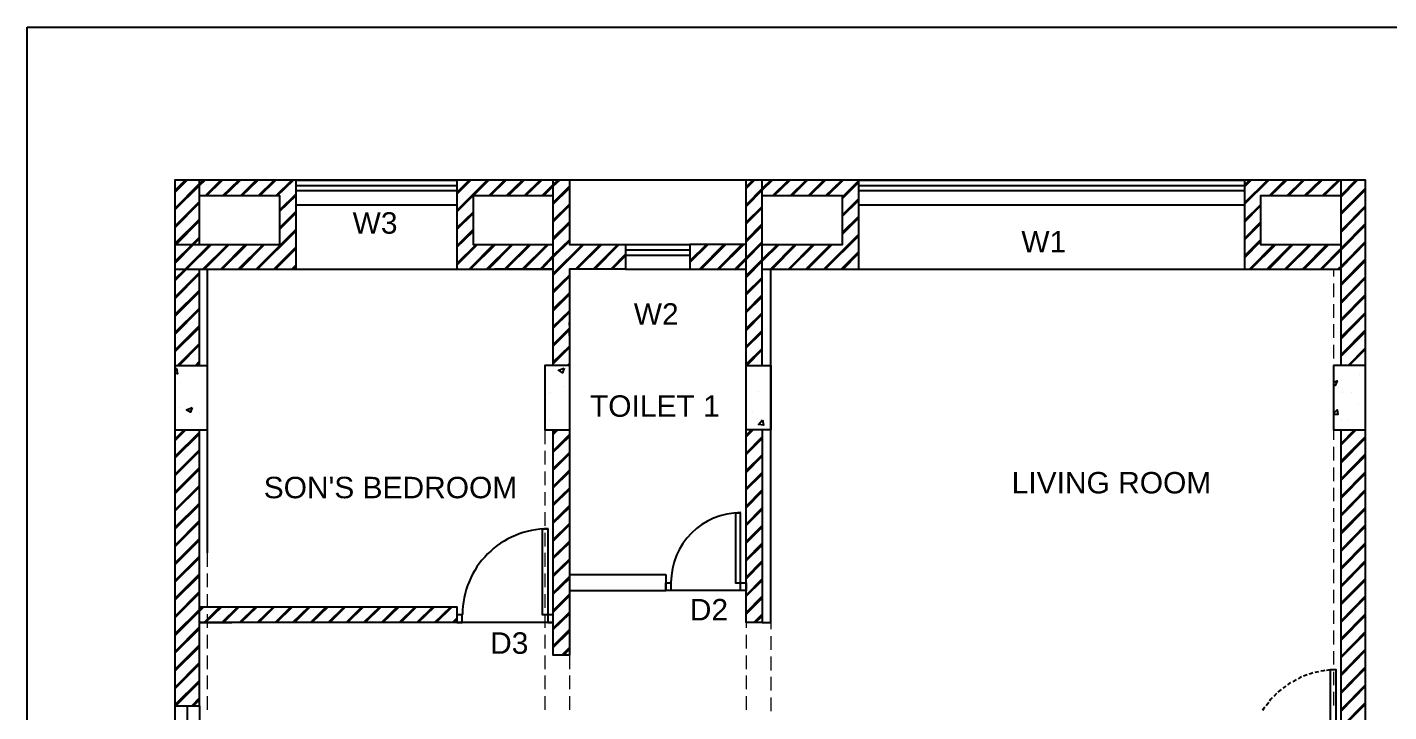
# Model space of a CAD drawing. Header units: millimetres. Extents: x 68955 to 118645, y -193284 to 16474.
# Drawn here: x 74266 to 86969, y -27887 to -21503 of the extents above; entities that cross this region are included whole.
import ezdxf

# ---------------------------------------------------------------- set-up
doc = ezdxf.new("R2010")
doc.units = ezdxf.units.MM
doc.layers.add('PDF3_0', color=7, linetype='Continuous')
for name, color, linetype, true_color in [('PDF3_coloum', 7, 'Continuous', 0xdcdcdc), ('PDF3_door', 7, 'Continuous', 0x535353), ('PDF3_dotted line', 7, 'Continuous', 0x535353), ('PDF3_plan', 7, 'Continuous', 0x989898), ('PDF3_TEXT', 7, 'Continuous', 0x535353), ('PDF3_window', 7, 'Continuous', 0x535353)]:
    doc.layers.add(name, color=color, linetype=linetype, true_color=true_color)
doc.styles.add('PDF Arial', font='arial.ttf')

msp = doc.modelspace()

# ---------------------------------------------------------------- linework, layer by layer
at = {"layer": 'PDF3_0', "lineweight": 25}
msp.add_lwpolyline([(74265.849, -21503.101), (95953.954, -21503.101), (95953.954, -38328.952), (74265.849, -38328.952)], close=True, dxfattribs=at)
for points in [[(79173.048, -23758.533), (78625.534, -23758.533)], [(79324.227, -24281.532), (79324.227, -24257.016)], [(79324.227, -24379.594), (79324.227, -24367.336), (79324.227, -24346.907), (79324.227, -24334.649)], [(79324.227, -24436.797), (79324.227, -24457.227)], [(80223.132, -26606.425), (80223.132, -26757.604)]]:
    msp.add_lwpolyline(points, dxfattribs=at)
at = {"layer": 'PDF3_coloum', "lineweight": 25}
for points in [[(75642.806, -23027.152), (75740.869, -22929.09)], [(75642.806, -23194.675), (75871.618, -22961.777), (75908.392, -22929.09)], [(75642.806, -23043.496), (75757.212, -22929.09)], [(75642.806, -23206.933), (75871.618, -22978.121), (75924.735, -22929.09)], [(75924.735, -23076.183), (76071.829, -22929.09)], [(75936.993, -23076.183), (76088.172, -22929.09)], [(76088.172, -23076.183), (76239.352, -22929.09)], [(76104.516, -23076.183), (76255.696, -22929.09)], [(76255.696, -23076.183), (76402.789, -22929.09)], [(76267.953, -23076.183), (76419.133, -22929.09)], [(76419.133, -23076.183), (76570.312, -22929.09)], [(76435.476, -23076.183), (76586.656, -22929.09)], [(76586.656, -23076.183), (76733.749, -22929.09)], [(76598.913, -23076.183), (76750.093, -22929.09)], [(78274.144, -23043.496), (78388.55, -22929.09)], [(78274.144, -23211.019), (78556.073, -22929.09)], [(78274.144, -23059.839), (78404.894, -22929.09)], [(78274.144, -23223.276), (78572.417, -22929.09)], [(78572.417, -23076.183), (78719.51, -22929.09)], [(78584.674, -23076.183), (78735.854, -22929.09)], [(78735.854, -23076.183), (78887.033, -22929.09)], [(78752.198, -23076.183), (78903.377, -22929.09)], [(78903.377, -23076.183), (79050.47, -22929.09)], [(78915.635, -23076.183), (79066.814, -22929.09)], [(79066.814, -23076.183), (79173.048, -22969.949), (79217.993, -22929.09)], [(79083.158, -23076.183), (79173.048, -22986.293), (79234.337, -22929.09)], [(79173.048, -23137.472), (79324.227, -22986.293)], [(80974.942, -22990.379), (81036.231, -22929.09)], [(81203.754, -22929.09), (81122.036, -23006.722), (80974.942, -23157.902)], [(80974.942, -23006.722), (81052.575, -22929.09)], [(81220.098, -22929.09), (81122.036, -23023.066), (80974.942, -23174.245)], [(81220.098, -23076.183), (81367.191, -22929.09)], [(81232.356, -23076.183), (81383.535, -22929.09)], [(81383.535, -23076.183), (81534.715, -22929.09)], [(81399.879, -23076.183), (81546.972, -22929.09)], [(81551.058, -23076.183), (81698.152, -22929.09)], [(81563.316, -23076.183), (81714.495, -22929.09)], [(81714.495, -23076.183), (81865.675, -22929.09)], [(81730.839, -23076.183), (81877.932, -22929.09)], [(81873.847, -23084.355), (82025.026, -22933.176)], [(81873.847, -23100.699), (82025.026, -22949.519)], [(85624.728, -22974.035), (85669.674, -22929.09)], [(85624.728, -23141.558), (85837.197, -22929.09)], [(85624.728, -22990.379), (85686.017, -22929.09)], [(85624.728, -23153.816), (85849.454, -22929.09)], [(85853.54, -23076.183), (86000.634, -22929.09)], [(85865.798, -23076.183), (86016.978, -22929.09)], [(86016.978, -23076.183), (86168.157, -22929.09)], [(86033.321, -23076.183), (86180.415, -22929.09)], [(86180.415, -23076.183), (86331.594, -22929.09)], [(86196.758, -23076.183), (86347.938, -22929.09)], [(86347.938, -23076.183), (86499.117, -22929.09)], [(86364.281, -23076.183), (86511.375, -22929.09)], [(86511.375, -23076.183), (86523.633, -23068.011), (86662.554, -22929.09)], [(86523.633, -23084.355), (86678.898, -22929.09)], [(76623.429, -23206.933), (76774.608, -23055.753)], [(76623.429, -23219.19), (76774.608, -23072.097)], [(79173.048, -23153.816), (79324.227, -23002.636)], [(81873.847, -23251.878), (82025.026, -23100.699)], [(81873.847, -23264.136), (82025.026, -23117.042)], [(86523.633, -23231.448), (86752.445, -23002.636)], [(86523.633, -23247.792), (86752.445, -23018.98)], [(75642.806, -23358.112), (75871.618, -23129.3)], [(75642.806, -23374.456), (75871.618, -23141.558)], [(76623.429, -23370.37), (76774.608, -23219.19)], [(76623.429, -23386.714), (76774.608, -23235.534)], [(78274.144, -23374.456), (78425.323, -23227.362)], [(78274.144, -23390.799), (78425.323, -23239.62)], [(79173.048, -23300.909), (79324.227, -23153.816)], [(79173.048, -23317.253), (79324.227, -23166.073)], [(80974.942, -23321.339), (81122.036, -23174.245)], [(80974.942, -23337.682), (81122.036, -23186.503)], [(85624.728, -23304.995), (85771.822, -23157.902)], [(85624.728, -23321.339), (85771.822, -23170.159)], [(86523.633, -23398.971), (86752.445, -23170.159)], [(86523.633, -23415.315), (86752.445, -23182.417)], [(75642.806, -23521.549), (75871.618, -23292.737)], [(75642.806, -23537.893), (75655.064, -23529.721), (75871.618, -23309.081)], [(79173.048, -23468.432), (79324.227, -23317.253)], [(79173.048, -23484.776), (79324.227, -23333.596)], [(80974.942, -23488.862), (81122.036, -23337.682)], [(80974.942, -23505.205), (81122.036, -23354.026)], [(81873.847, -23415.315), (82025.026, -23264.136)], [(81873.847, -23431.659), (82025.026, -23280.479)], [(85624.728, -23472.518), (85771.822, -23321.339)], [(85624.728, -23484.776), (85771.822, -23337.682)], [(86752.445, -23333.596), (86523.633, -23562.408), (86331.594, -23758.533)], [(86752.445, -23349.94), (86523.633, -23578.752), (86343.852, -23758.533)], [(75642.806, -23689.072), (75806.243, -23529.721), (75871.618, -23460.26)], [(75642.806, -23705.416), (75818.501, -23529.721), (75871.618, -23472.518)], [(76402.789, -23758.533), (76774.608, -23386.714)], [(76415.047, -23758.533), (76774.608, -23403.057)], [(78274.144, -23541.979), (78425.323, -23390.799)], [(78274.144, -23554.237), (78425.323, -23407.143)], [(79324.227, -23484.776), (79173.048, -23631.869), (79050.47, -23758.533)], [(79324.227, -23497.034), (79173.048, -23648.213), (79062.728, -23758.533)], [(81698.152, -23758.533), (82025.026, -23431.659)], [(81710.409, -23758.533), (82025.026, -23448.002)], [(85624.728, -23635.955), (85771.822, -23484.776)], [(85624.728, -23652.299), (85771.822, -23501.12)], [(86752.445, -23501.12), (86523.633, -23729.931), (86495.031, -23758.533)], [(75642.806, -23852.509), (75740.869, -23758.533), (75969.681, -23529.721)], [(75642.806, -23868.853), (75753.126, -23758.533), (75986.024, -23529.721)], [(75904.306, -23758.533), (76137.204, -23529.721)], [(75920.649, -23758.533), (76149.461, -23529.721)], [(76071.829, -23758.533), (76300.641, -23529.721)], [(76084.087, -23758.533), (76316.984, -23529.721)], [(76235.266, -23758.533), (76468.164, -23529.721)], [(76251.61, -23758.533), (76480.422, -23529.721)], [(76566.226, -23758.533), (76774.608, -23550.151)], [(76582.57, -23758.533), (76774.608, -23566.494)], [(78274.144, -23705.416), (78453.925, -23529.721)], [(78274.144, -23721.76), (78466.183, -23529.721)], [(78388.55, -23758.533), (78617.362, -23529.721)], [(78400.808, -23758.533), (78633.706, -23529.721)], [(78551.987, -23758.533), (78784.885, -23529.721)], [(78568.331, -23758.533), (78797.143, -23529.721)], [(78719.51, -23758.533), (78948.322, -23529.721)], [(78731.768, -23758.533), (78964.666, -23529.721)], [(78882.947, -23758.533), (79115.845, -23529.721)], [(78899.291, -23758.533), (79128.103, -23529.721)], [(79173.048, -23799.392), (79446.805, -23529.721)], [(79173.048, -23815.736), (79459.063, -23529.721)], [(79381.43, -23758.533), (79610.242, -23529.721)], [(79393.688, -23758.533), (79626.586, -23529.721)], [(79544.868, -23758.533), (79777.765, -23529.721)], [(79561.211, -23758.533), (79790.023, -23529.721)], [(79712.391, -23758.533), (79847.226, -23619.611)], [(80447.858, -23680.9), (80603.123, -23529.721)], [(80447.858, -23533.807), (80451.944, -23529.721)], [(80447.858, -23697.244), (80619.467, -23529.721)], [(80537.748, -23758.533), (80766.56, -23529.721)], [(80554.092, -23758.533), (80782.904, -23529.721)], [(80705.271, -23758.533), (80934.083, -23529.721)], [(80717.529, -23758.533), (80950.427, -23529.721)], [(81122.036, -23505.205), (80974.942, -23652.299), (80868.708, -23758.533)], [(81122.036, -23517.463), (80974.942, -23668.643), (80885.052, -23758.533)], [(81265.043, -23529.721), (81122.036, -23668.643), (80974.942, -23819.822)], [(81281.387, -23529.721), (81122.036, -23684.986), (80974.942, -23836.166)], [(81199.668, -23758.533), (81428.48, -23529.721)], [(81216.012, -23758.533), (81444.824, -23529.721)], [(81367.191, -23758.533), (81596.003, -23529.721)], [(81379.449, -23758.533), (81612.347, -23529.721)], [(81530.629, -23758.533), (81759.441, -23529.721)], [(81546.972, -23758.533), (81775.784, -23529.721)], [(81861.589, -23758.533), (82025.026, -23595.096)], [(81877.932, -23758.533), (82025.026, -23611.44)], [(85669.674, -23758.533), (85898.486, -23529.721)], [(85681.931, -23758.533), (85914.829, -23529.721)], [(85833.111, -23758.533), (86061.923, -23529.721)], [(85849.454, -23758.533), (86078.266, -23529.721)], [(86000.634, -23758.533), (86229.446, -23529.721)], [(86012.892, -23758.533), (86245.789, -23529.721)], [(86164.071, -23758.533), (86392.883, -23529.721)], [(86180.415, -23758.533), (86409.227, -23529.721)], [(86752.445, -23513.377), (86523.633, -23746.275), (86511.375, -23758.533)], [(76733.749, -23758.533), (76774.608, -23717.674)], [(76746.007, -23758.533), (76774.608, -23734.017)], [(79724.648, -23758.533), (79847.226, -23635.955)], [(86523.633, -23893.369), (86752.445, -23664.557)], [(86523.633, -23909.712), (86752.445, -23680.9)], [(75642.806, -24020.032), (75871.618, -23791.22)], [(75642.806, -24036.376), (75871.618, -23803.478)], [(79173.048, -23962.829), (79324.227, -23815.736)], [(79173.048, -23979.173), (79324.227, -23827.994)], [(80974.942, -23983.259), (81122.036, -23836.166)], [(80974.942, -23999.603), (81122.036, -23848.423)], [(86523.633, -24060.892), (86752.445, -23832.08)], [(86523.633, -24077.235), (86752.445, -23844.337)], [(75642.806, -24183.47), (75871.618, -23954.658)], [(75642.806, -24199.813), (75871.618, -23971.001)], [(79173.048, -24130.352), (79324.227, -23979.173)], [(79173.048, -24146.696), (79324.227, -23995.517)], [(80974.942, -24150.782), (81122.036, -23999.603)], [(86523.633, -24224.329), (86752.445, -23995.517)], [(75642.806, -24350.993), (75871.618, -24122.181)], [(75642.806, -24367.336), (75871.618, -24134.438)], [(80974.942, -24163.04), (81122.036, -24015.946)], [(86523.633, -24240.672), (86752.445, -24011.861)], [(79173.048, -24293.79), (79324.227, -24146.696)], [(79173.048, -24310.133), (79324.227, -24158.954)], [(80974.942, -24314.219), (81122.036, -24167.126)], [(80974.942, -24330.563), (81122.036, -24179.384)], [(86523.633, -24391.852), (86752.445, -24163.04)], [(86523.633, -24408.196), (86752.445, -24175.298)], [(75642.806, -24514.43), (75871.618, -24285.618)], [(75642.806, -24530.773), (75871.618, -24301.961)], [(79173.048, -24461.313), (79324.227, -24310.133)], [(79173.048, -24477.656), (79324.227, -24326.477)], [(80974.942, -24481.742), (81122.036, -24330.563)], [(80974.942, -24494), (81122.036, -24346.907)], [(86523.633, -24555.289), (86752.445, -24326.477)], [(86523.633, -24571.633), (86752.445, -24342.821)], [(75667.322, -24657.437), (75871.618, -24453.141)], [(75683.666, -24657.437), (75871.618, -24465.399)], [(79173.048, -24624.75), (79324.227, -24477.656)], [(79173.048, -24641.093), (79324.227, -24489.914)], [(80974.942, -24645.179), (81122.036, -24498.086)], [(80979.028, -24657.437), (81122.036, -24510.344)], [(86589.007, -24657.437), (86752.445, -24494)], [(86601.265, -24657.437), (86752.445, -24506.258)], [(75834.845, -24657.437), (75871.618, -24616.578)], [(75847.103, -24657.437), (75871.618, -24632.922)], [(79307.884, -24657.437), (79324.227, -24641.093)], [(79324.227, -24657.437), (79324.227, -24657.437)], [(86752.445, -24657.437), (86752.445, -24657.437)], [(75642.806, -25343.873), (75728.611, -25258.069)], [(75642.806, -25360.217), (75744.955, -25258.069)], [(75642.806, -25507.31), (75871.618, -25278.498)], [(79173.048, -25286.67), (79205.736, -25258.069)], [(79173.048, -25303.014), (79217.993, -25258.069)], [(80974.942, -25307.1), (81023.974, -25258.069)], [(80974.942, -25323.443), (81040.317, -25258.069)], [(86523.633, -25384.732), (86650.296, -25258.069)], [(86523.633, -25396.99), (86666.64, -25258.069)], [(75642.806, -25523.654), (75871.618, -25294.842)], [(79173.048, -25454.193), (79324.227, -25303.014)], [(79173.048, -25466.451), (79324.227, -25319.357)], [(80974.942, -25474.623), (81122.036, -25323.443)], [(80974.942, -25486.881), (81122.036, -25339.787)], [(86523.633, -25548.169), (86752.445, -25319.357)], [(86523.633, -25564.513), (86752.445, -25335.701)], [(75642.806, -25674.833), (75871.618, -25446.021)], [(75642.806, -25687.091), (75871.618, -25458.279)], [(79173.048, -25617.63), (79324.227, -25470.537)], [(79173.048, -25633.974), (79324.227, -25482.795)], [(80974.942, -25638.06), (81122.036, -25490.966)], [(80974.942, -25654.404), (81122.036, -25503.224)], [(86523.633, -25715.693), (86752.445, -25482.795)], [(86523.633, -25727.95), (86752.445, -25499.138)], [(75642.806, -25838.27), (75871.618, -25609.458)], [(75642.806, -25854.614), (75871.618, -25625.802)], [(79173.048, -25785.153), (79324.227, -25633.974)], [(79173.048, -25797.411), (79324.227, -25650.318)], [(80974.942, -25805.583), (81122.036, -25654.404)], [(86523.633, -25879.13), (86752.445, -25650.318)], [(75642.806, -26005.793), (75871.618, -25776.981)], [(80974.942, -25817.841), (81122.036, -25670.747)], [(86523.633, -25895.473), (86752.445, -25666.661)], [(75642.806, -26018.051), (75871.618, -25789.239)], [(79173.048, -25948.59), (79324.227, -25801.497)], [(79173.048, -25964.934), (79324.227, -25813.755)], [(80974.942, -25969.02), (81122.036, -25817.841)], [(80974.942, -25985.364), (81122.036, -25834.184)], [(86523.633, -26046.653), (86752.445, -25813.755)], [(86523.633, -26058.91), (86752.445, -25830.098)], [(75642.806, -26169.231), (75871.618, -25940.419)], [(75642.806, -26185.574), (75871.618, -25956.762)], [(79173.048, -26116.113), (79324.227, -25964.934)], [(79173.048, -26128.371), (79324.227, -25981.278)], [(80974.942, -26136.543), (81122.036, -25985.364)], [(80974.942, -26148.801), (81122.036, -26001.707)], [(86523.633, -26210.09), (86752.445, -25981.278)], [(86523.633, -26226.434), (86752.445, -25997.622)], [(75642.806, -26336.754), (75871.618, -26103.856)], [(75642.806, -26349.011), (75871.618, -26120.199)], [(79173.048, -26279.551), (79324.227, -26132.457)], [(79173.048, -26295.894), (79324.227, -26144.715)], [(80974.942, -26299.98), (81122.036, -26148.801)], [(80974.942, -26316.324), (81122.036, -26165.145)], [(86523.633, -26377.613), (86752.445, -26144.715)], [(86523.633, -26389.871), (86752.445, -26161.059)], [(75642.806, -26500.191), (75871.618, -26271.379)], [(75642.806, -26516.534), (75871.618, -26287.722)], [(79173.048, -26447.074), (79324.227, -26295.894)], [(79173.048, -26459.331), (79324.227, -26312.238)], [(80974.942, -26467.503), (81122.036, -26316.324)], [(80974.942, -26479.761), (81122.036, -26332.668)], [(86523.633, -26541.05), (86752.445, -26312.238)], [(86523.633, -26557.394), (86752.445, -26328.582)], [(75642.806, -26667.714), (75871.618, -26434.816)], [(75642.806, -26679.972), (75871.618, -26451.16)], [(79173.048, -26610.511), (79324.227, -26463.417)], [(79173.048, -26626.854), (79324.227, -26475.675)], [(80974.942, -26630.94), (81122.036, -26479.761)], [(80974.942, -26647.284), (81122.036, -26496.105)], [(86523.633, -26708.573), (86752.445, -26475.675)], [(86523.633, -26720.831), (86752.445, -26492.019)], [(75642.806, -26831.151), (75871.618, -26602.339)], [(75642.806, -26847.495), (75871.618, -26618.683)], [(79173.048, -26778.034), (79324.227, -26626.854)], [(79173.048, -26790.292), (79324.227, -26643.198)], [(80974.942, -26798.463), (81122.036, -26647.284)], [(80974.942, -26810.721), (81122.036, -26663.628)], [(86523.633, -26872.01), (86752.445, -26643.198)], [(86523.633, -26888.354), (86752.445, -26659.542)], [(75642.806, -26998.674), (75871.618, -26765.776)], [(75642.806, -27010.932), (75871.618, -26782.12)], [(79173.048, -26941.471), (79324.227, -26790.292)], [(75642.806, -27162.111), (75871.618, -26933.299), (75900.22, -26908.783)], [(75642.806, -27178.455), (75871.618, -26949.643), (75912.478, -26908.783)], [(75916.564, -27055.877), (76063.657, -26908.783)], [(75928.821, -27055.877), (76080.001, -26908.783)], [(76080.001, -27055.877), (76231.18, -26908.783)], [(76096.344, -27055.877), (76243.438, -26908.783)], [(76247.524, -27055.877), (76394.617, -26908.783)], [(76259.781, -27055.877), (76410.961, -26908.783)], [(76410.961, -27055.877), (76562.14, -26908.783)], [(76427.305, -27055.877), (76574.398, -26908.783)], [(76578.484, -27055.877), (76725.577, -26908.783)], [(76590.742, -27055.877), (76741.921, -26908.783)], [(76741.921, -27055.877), (76893.1, -26908.783)], [(76758.265, -27055.877), (76905.358, -26908.783)], [(76909.444, -27055.877), (77056.537, -26908.783)], [(76921.702, -27055.877), (77072.881, -26908.783)], [(77072.881, -27055.877), (77224.06, -26908.783)], [(77089.225, -27055.877), (77236.318, -26908.783)], [(77240.404, -27055.877), (77387.498, -26908.783)], [(77252.662, -27055.877), (77403.841, -26908.783)], [(77403.841, -27055.877), (77555.021, -26908.783)], [(77420.185, -27055.877), (77567.278, -26908.783)], [(77571.364, -27055.877), (77718.458, -26908.783)], [(77583.622, -27055.877), (77734.801, -26908.783)], [(77734.801, -27055.877), (77885.981, -26908.783)], [(77751.145, -27055.877), (77898.239, -26908.783)], [(77902.325, -27055.877), (78049.418, -26908.783)], [(77914.582, -27055.877), (78065.762, -26908.783)], [(78065.762, -27055.877), (78216.941, -26908.783)], [(78082.105, -27055.877), (78229.199, -26908.783)], [(79173.048, -26957.815), (79324.227, -26806.635)], [(80974.942, -26961.901), (81122.036, -26810.721)], [(80974.942, -26978.244), (81122.036, -26827.065)], [(86523.633, -27039.533), (86752.445, -26806.635)], [(86523.633, -27051.791), (86752.445, -26822.979)], [(78233.285, -27055.877), (78274.144, -27015.018)], [(78245.542, -27055.877), (78274.144, -27031.361)], [(79173.048, -27108.994), (79324.227, -26957.815)], [(79173.048, -27121.252), (79324.227, -26974.158)], [(81044.403, -27055.877), (81122.036, -26978.244)], [(81060.747, -27055.877), (81122.036, -26994.588)], [(86523.633, -27202.97), (86752.445, -26974.158)], [(86523.633, -27219.314), (86752.445, -26990.502)], [(75642.806, -27329.634), (75871.618, -27096.736)], [(75642.806, -27341.892), (75871.618, -27113.08)], [(79173.048, -27272.431), (79324.227, -27121.252)], [(79173.048, -27288.775), (79324.227, -27137.595)], [(86523.633, -27370.493), (86752.445, -27137.595)], [(86523.633, -27382.751), (86752.445, -27153.939)], [(75642.806, -27493.071), (75871.618, -27264.259)], [(75642.806, -27509.415), (75871.618, -27280.603)], [(79254.767, -27358.236), (79324.227, -27288.775)], [(79271.11, -27358.236), (79324.227, -27305.118)], [(86523.633, -27533.93), (86752.445, -27305.118)], [(75642.806, -27660.594), (75871.618, -27427.696)], [(86523.633, -27550.274), (86752.445, -27317.376)], [(75642.806, -27672.852), (75871.618, -27444.04)], [(86523.633, -27701.454), (86752.445, -27468.556)], [(86523.633, -27713.711), (86752.445, -27484.899)], [(75642.806, -27824.031), (75871.618, -27595.219)], [(75650.978, -27832.203), (75871.618, -27611.563)], [(86523.633, -27864.891), (86752.445, -27636.079)], [(86523.633, -27881.234), (86752.445, -27648.336)], [(75802.158, -27832.203), (75871.618, -27758.657)], [(75818.501, -27832.203), (75871.618, -27775)], [(86523.633, -28032.414), (86752.445, -27799.516)], [(86523.633, -28044.671), (86752.445, -27815.859)]]:
    msp.add_lwpolyline(points, dxfattribs=at)
at = {"layer": 'PDF3_coloum', "color": 251, "lineweight": 25, "true_color": 0x535353}
for points in [[(75642.806, -24657.437), (75945.165, -24657.437)], [(79324.227, -24657.437), (79095.415, -24657.437), (79095.415, -25258.069), (79324.227, -25258.069)], [(86523.633, -24800.445), (86523.633, -24800.445)], [(75642.806, -25258.069), (75945.165, -25258.069)]]:
    msp.add_lwpolyline(points, dxfattribs=at)
for points in [[(81203.754, -24657.437), (81203.754, -25258.069), (80974.942, -25258.069), (80974.942, -24657.437)], [(86454.172, -24657.437), (86454.172, -25258.069), (86752.445, -25258.069), (86752.445, -24657.437)]]:
    msp.add_lwpolyline(points, close=True, dxfattribs=at)
at = {"layer": 'PDF3_door', "lineweight": 25}
for points in [[(80921.825, -26684.057), (80921.825, -26034.395), (80872.794, -26034.395), (80872.794, -26684.057)], [(79124.017, -26982.33), (79074.986, -26982.33), (79074.986, -26181.488), (79124.017, -26181.488)], [(80223.132, -26757.604), (80223.132, -26684.057), (80272.163, -26684.057), (80272.163, -26757.604)], [(80921.825, -26757.604), (80921.825, -26684.057), (80974.942, -26684.057), (80974.942, -26757.604)], [(78274.144, -27055.877), (78323.175, -27055.877), (78323.175, -26982.33), (78274.144, -26982.33)], [(79124.017, -27055.877), (79173.048, -27055.877), (79173.048, -26982.33), (79124.017, -26982.33)], [(86474.601, -28293.913), (86425.57, -28293.913), (86425.57, -27493.071), (86474.601, -27493.071)]]:
    msp.add_lwpolyline(points, close=True, dxfattribs=at)
for points in [[(80974.942, -26757.604), (80223.132, -26757.604)], [(79173.048, -27055.877), (78274.144, -27055.877)], [(86155.899, -27562.532), (86143.641, -27566.618), (86123.212, -27578.876)], [(86209.016, -27542.102), (86172.243, -27554.36)], [(86262.133, -27525.759), (86249.875, -27529.845), (86225.36, -27538.016)], [(86315.25, -27513.501), (86278.477, -27521.673)], [(86372.453, -27501.243), (86360.195, -27505.329), (86335.68, -27509.415)], [(86425.57, -27497.157), (86388.797, -27501.243)], [(86474.601, -27497.157), (86446, -27497.157)], [(85963.86, -27681.024), (85951.603, -27689.196), (85935.259, -27705.539)], [(86008.806, -27648.336), (85980.204, -27668.766)], [(86053.751, -27615.649), (86041.493, -27623.821), (86025.149, -27636.079)], [(86106.868, -27587.048), (86074.181, -27607.477)], [(85849.454, -27799.516), (85824.939, -27832.203)], [(85882.142, -27758.657), (85869.884, -27770.914), (85857.626, -27787.258)], [(85923.001, -27717.797), (85898.486, -27746.399)], [(85812.681, -27844.461), (85800.423, -27860.805), (85792.251, -27877.148)]]:
    msp.add_lwpolyline(points, dxfattribs=at)
for centre, radius, start, end in [((80923.869, -26682.015), 651.706, 90.0000265, 179.9999735), ((79126.06, -26980.287), 798.799, 89.9999957, 180.0000043)]:
    msp.add_arc(centre, radius, start, end, dxfattribs=at)
at = {"layer": 'PDF3_dotted line', "lineweight": 20}
for points in [[(81203.754, -23758.533), (81203.754, -23881.111)], [(86454.172, -23758.533), (86454.172, -23827.994)], [(81203.754, -23942.4), (81203.754, -24069.064)], [(86454.172, -23893.369), (86454.172, -24020.032)], [(81203.754, -24134.438), (81203.754, -24261.102)], [(86454.172, -24085.407), (86454.172, -24212.071)], [(81203.754, -24326.477), (81203.754, -24453.141)], [(86454.172, -24273.36), (86454.172, -24400.024)], [(81203.754, -24514.43), (81203.754, -24641.093)], [(86454.172, -24465.399), (86454.172, -24592.062)], [(81203.754, -24706.468), (81203.754, -24833.132)], [(86454.172, -24653.351), (86454.172, -24784.101)], [(81203.754, -24894.421), (81203.754, -25025.171)], [(86454.172, -24845.39), (86454.172, -24972.054)], [(81203.754, -25086.46), (81203.754, -25213.123)], [(86454.172, -25037.428), (86454.172, -25164.092)], [(75945.165, -25258.069), (75945.165, -25392.904)], [(79095.415, -25258.069), (79095.415, -25392.904)], [(79324.227, -25258.069), (79324.227, -25392.904)], [(80974.942, -25258.069), (80974.942, -25392.904)], [(81203.754, -25278.498), (81203.754, -25405.162)], [(86454.172, -25225.381), (86454.172, -25352.045)], [(75945.165, -25454.193), (75945.165, -25580.857)], [(79095.415, -25454.193), (79095.415, -25580.857)], [(79324.227, -25454.193), (79324.227, -25580.857)], [(80974.942, -25454.193), (80974.942, -25580.857)], [(81203.754, -25466.451), (81203.754, -25593.115)], [(86454.172, -25417.42), (86454.172, -25544.084)], [(75945.165, -25646.232), (75945.165, -25772.895)], [(79095.415, -25646.232), (79095.415, -25772.895)], [(79324.227, -25646.232), (79324.227, -25772.895)], [(80974.942, -25646.232), (80974.942, -25772.895)], [(81203.754, -25658.49), (81203.754, -25785.153)], [(86454.172, -25609.458), (86454.172, -25736.122)], [(75945.165, -25838.27), (75945.165, -25964.934)], [(79095.415, -25838.27), (79095.415, -25964.934)], [(79324.227, -25838.27), (79324.227, -25964.934)], [(80974.942, -25838.27), (80974.942, -25964.934)], [(81203.754, -25850.528), (81203.754, -25977.192)], [(86454.172, -25797.411), (86454.172, -25924.075)], [(75945.165, -26026.223), (75945.165, -26152.887)], [(79095.415, -26026.223), (79095.415, -26152.887)], [(79324.227, -26026.223), (79324.227, -26152.887)], [(80974.942, -26026.223), (80974.942, -26152.887)], [(81203.754, -26038.481), (81203.754, -26165.145)], [(86454.172, -25989.45), (86454.172, -26116.113)], [(75945.165, -26218.262), (75945.165, -26344.925)], [(79095.415, -26218.262), (79095.415, -26344.925)], [(79324.227, -26218.262), (79324.227, -26344.925)], [(80974.942, -26218.262), (80974.942, -26344.925)], [(81203.754, -26230.519), (81203.754, -26357.183)], [(86454.172, -26177.402), (86454.172, -26304.066)], [(75945.165, -26406.214), (75945.165, -26536.964)], [(79095.415, -26406.214), (79095.415, -26536.964)], [(79324.227, -26406.214), (79324.227, -26536.964)], [(80974.942, -26406.214), (80974.942, -26536.964)], [(81203.754, -26418.472), (81203.754, -26545.136)], [(86454.172, -26369.441), (86454.172, -26496.105)], [(75945.165, -26598.253), (75945.165, -26724.917)], [(79095.415, -26598.253), (79095.415, -26724.917)], [(79324.227, -26598.253), (79324.227, -26724.917)], [(80974.942, -26598.253), (80974.942, -26724.917)], [(81203.754, -26610.511), (81203.754, -26737.175)], [(86454.172, -26561.48), (86454.172, -26688.143)], [(75945.165, -26790.292), (75945.165, -26916.955)], [(79095.415, -26790.292), (79095.415, -26916.955)], [(79324.227, -26790.292), (79324.227, -26916.955)], [(80974.942, -26790.292), (80974.942, -26916.955)], [(81203.754, -26802.549), (81203.754, -26929.213)], [(86454.172, -26749.432), (86454.172, -26876.096)], [(75945.165, -26978.244), (75945.165, -27104.908)], [(79095.415, -26978.244), (79095.415, -27104.908)], [(79324.227, -26978.244), (79324.227, -27104.908)], [(80974.942, -26978.244), (80974.942, -27104.908)], [(81203.754, -26990.502), (81203.754, -27117.166)], [(86454.172, -26941.471), (86454.172, -27068.135)], [(75945.165, -27170.283), (75945.165, -27296.947)], [(79095.415, -27170.283), (79095.415, -27296.947)], [(79324.227, -27170.283), (79324.227, -27296.947)], [(80974.942, -27170.283), (80974.942, -27296.947)], [(81203.754, -27182.541), (81203.754, -27309.204)], [(86454.172, -27129.424), (86454.172, -27260.173)], [(75945.165, -27362.321), (75945.165, -27488.985)], [(79095.415, -27362.321), (79095.415, -27488.985)], [(79324.227, -27362.321), (79324.227, -27488.985)], [(80974.942, -27362.321), (80974.942, -27488.985)], [(81203.754, -27370.493), (81203.754, -27501.243)], [(86454.172, -27321.462), (86454.172, -27448.126)], [(75945.165, -27550.274), (75945.165, -27676.938)], [(79095.415, -27550.274), (79095.415, -27676.938)], [(79324.227, -27550.274), (79324.227, -27676.938)], [(80974.942, -27550.274), (80974.942, -27676.938)], [(81203.754, -27562.532), (81203.754, -27689.196)], [(86454.172, -27513.501), (86454.172, -27640.165)], [(75945.165, -27742.313), (75945.165, -27868.977)], [(79095.415, -27742.313), (79095.415, -27868.977)], [(79324.227, -27742.313), (79324.227, -27868.977)], [(80974.942, -27742.313), (80974.942, -27868.977)], [(81203.754, -27754.571), (81203.754, -27881.234)], [(86454.172, -27701.454), (86454.172, -27828.117)]]:
    msp.add_lwpolyline(points, dxfattribs=at)
at = {"layer": 'PDF3_plan', "color": 251, "lineweight": 25, "true_color": 0x535353}
for points in [[(86752.445, -33135.738), (86752.445, -22929.09), (75642.806, -22929.09), (75642.806, -27055.877), (75642.806, -27832.203), (75871.618, -27832.203), (75871.618, -27055.877), (76173.977, -27055.877)], [(75642.806, -23758.533), (76774.608, -23758.533), (76774.608, -22929.09)], [(75871.618, -23529.721), (75871.618, -22929.09)], [(78274.144, -22929.09), (78274.144, -23758.533), (79173.048, -23758.533)], [(79173.048, -24657.437), (79173.048, -22929.09)], [(79324.227, -22929.09), (79324.227, -23529.721), (79847.226, -23529.721), (79847.226, -23758.533), (79324.227, -23758.533), (79324.227, -27055.877), (79324.227, -27358.236), (79173.048, -27358.236), (79173.048, -25258.069)], [(81122.036, -25258.069), (81122.036, -27055.877), (80974.942, -27055.877), (80974.942, -22929.09)], [(81122.036, -24657.437), (81122.036, -22929.09)], [(81122.036, -23758.533), (82025.026, -23758.533), (82025.026, -22929.09)], [(85624.728, -22929.09), (85624.728, -23758.533), (86523.633, -23758.533)], [(86523.633, -24657.437), (86523.633, -22929.09)], [(75642.806, -23529.721), (76623.429, -23529.721), (76623.429, -23076.183), (75871.618, -23076.183)], [(79173.048, -23076.183), (78425.323, -23076.183), (78425.323, -23529.721), (79173.048, -23529.721)], [(81122.036, -23529.721), (81873.847, -23529.721), (81873.847, -23076.183), (81122.036, -23076.183)], [(86523.633, -23076.183), (85771.822, -23076.183), (85771.822, -23529.721), (86523.633, -23529.721)], [(80974.942, -23529.721), (80447.858, -23529.721), (80447.858, -23758.533), (80974.942, -23758.533)], [(75871.618, -24657.437), (75871.618, -23758.533)], [(75945.165, -23758.533), (75945.165, -26406.214)], [(76774.608, -23758.533), (78274.144, -23758.533)], [(81122.036, -27055.877), (81203.754, -27055.877), (81203.754, -23758.533)], [(82025.026, -23758.533), (85624.728, -23758.533)], [(75945.165, -24657.437), (75945.165, -25258.069)], [(75871.618, -26908.783), (78274.144, -26908.783), (78274.144, -27055.877), (75871.618, -27055.877), (75871.618, -25258.069)], [(86523.633, -32535.106), (86523.633, -25258.069)], [(79324.227, -26606.425), (80223.132, -26606.425)], [(79324.227, -26757.604), (80223.132, -26757.604)], [(79173.048, -27055.877), (79173.048, -26908.783)]]:
    msp.add_lwpolyline(points, dxfattribs=at)
at = {"layer": 'PDF3_plan', "lineweight": 25}
for points in [[(75642.806, -24706.468), (75659.15, -24686.039), (75667.322, -24735.07), (75642.806, -24730.984)], [(81052.575, -24661.523), (81052.575, -24661.523)], [(86695.242, -24739.156), (86695.242, -24739.156)], [(75650.978, -24878.077), (75650.978, -24878.077)], [(75691.837, -24816.788), (75691.837, -24816.788)], [(79103.587, -24780.015), (79103.587, -24780.015)], [(79271.11, -24857.648), (79271.11, -24857.648)], [(81089.348, -24898.507), (81089.348, -24898.507)], [(86454.172, -24812.702), (86486.859, -24800.445), (86470.516, -24845.39), (86454.172, -24837.218)], [(86499.117, -24861.734), (86499.117, -24861.734)], [(86748.359, -24780.015), (86748.359, -24780.015)], [(79132.189, -24914.851), (79132.189, -24914.851)], [(79148.533, -24906.679), (79148.533, -24906.679)], [(86535.89, -24910.765), (86535.89, -24910.765)], [(86621.695, -24906.679), (86621.695, -24906.679)], [(86687.07, -25016.999), (86687.07, -25016.999)], [(75700.009, -25049.686), (75700.009, -25049.686)], [(75871.618, -25106.889), (75871.618, -25106.889)], [(81032.145, -25098.717), (81032.145, -25098.717)], [(81077.091, -25151.834), (81077.091, -25151.834)], [(86454.172, -25106.889), (86486.859, -25070.116), (86495.031, -25115.061), (86454.172, -25115.061)], [(86495.031, -25041.514), (86495.031, -25041.514)], [(79124.017, -25245.811), (79124.017, -25245.811)], [(79140.361, -25160.006), (79140.361, -25160.006)], [(81134.294, -25196.78), (81134.294, -25196.78)], [(86527.719, -25164.092), (86527.719, -25164.092)], [(86593.093, -25164.092), (86593.093, -25164.092)]]:
    msp.add_lwpolyline(points, dxfattribs=at)
for points in [[(79275.196, -24681.953), (79258.853, -24726.898), (79222.079, -24702.382)], [(75806.243, -25049.686), (75789.9, -25094.631), (75753.126, -25070.116)], [(81126.122, -25164.092), (81134.294, -25213.123), (81089.348, -25209.037)]]:
    msp.add_lwpolyline(points, close=True, dxfattribs=at)
at = {"layer": 'PDF3_window', "lineweight": 25}
for points in [[(76774.608, -22929.09), (78274.144, -22929.09)], [(76774.608, -22978.121), (78274.144, -22978.121)], [(82025.026, -22929.09), (85624.728, -22929.09)], [(82025.026, -22978.121), (85624.728, -22978.121)], [(76774.608, -23027.152), (78274.144, -23027.152)], [(82025.026, -23027.152), (85624.728, -23027.152)], [(76774.608, -23157.902), (78274.144, -23157.902)], [(82025.026, -23157.902), (85624.728, -23157.902)], [(79847.226, -23529.721), (80447.858, -23529.721)], [(79847.226, -23578.752), (80447.858, -23578.752)], [(79847.226, -23627.783), (80447.858, -23627.783)], [(79847.226, -23758.533), (80447.858, -23758.533)], [(75642.806, -27832.203), (75642.806, -28731.107)], [(75757.212, -27832.203), (75757.212, -28731.107)], [(75871.618, -27832.203), (75871.618, -28731.107)]]:
    msp.add_lwpolyline(points, dxfattribs=at)

# ---------------------------------------------------------------- texts
at = {"layer": 'PDF3_TEXT', "attachment_point": 7, "style": 'PDF Arial'}
for s, insert, char_height in [('W3', (77301.693, -23431.119), 199.9562), ('W1', (83540.905, -23603.268), 199.9562), ('W2', (79924.859, -24277.446), 199.9562), ('TOILET 1', (79516.266, -25138.901), 199.9562), ('LIVING ROOM', (83451.015, -25853.938), 199.95621), ("SON'S BEDROOM", (76472.25, -25898.883), 199.95621), ('D2', (80447.858, -27035.447), 199.9562), ('D3', (78584.674, -27349.524), 199.9562)]:
    msp.add_mtext(s, dxfattribs=dict(at, insert=insert, char_height=char_height))

doc.saveas('drawing.dxf')
